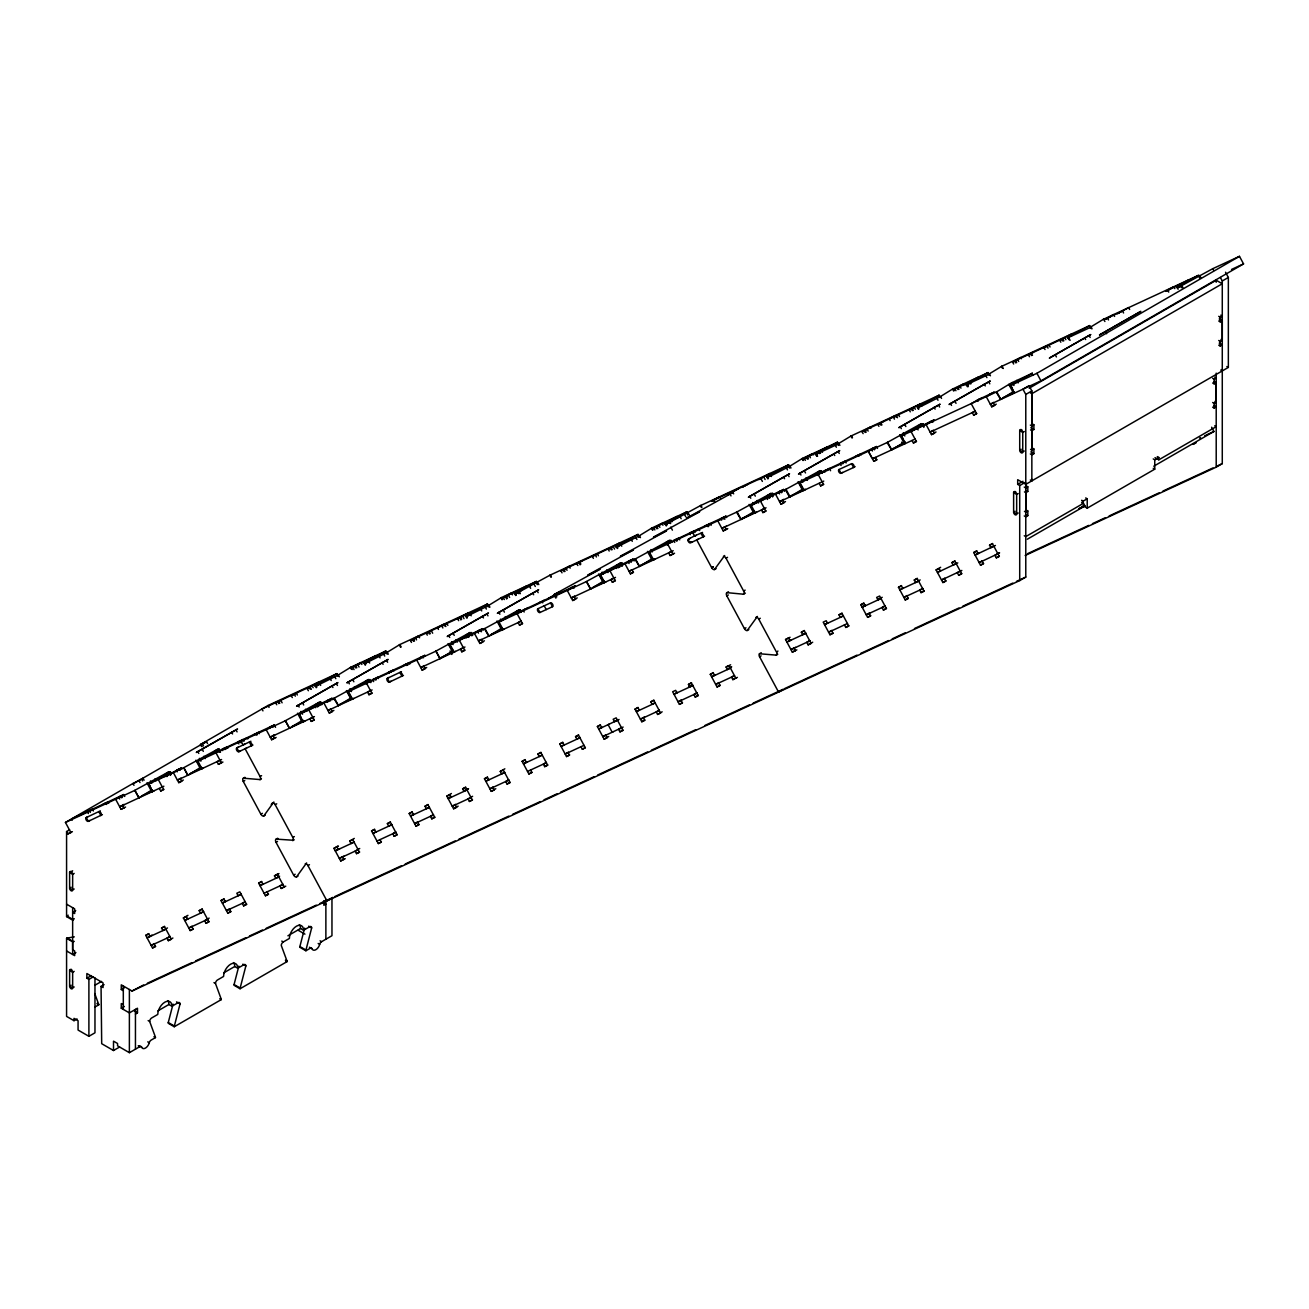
<?xml version="1.0" encoding="UTF-8"?>
<svg xmlns="http://www.w3.org/2000/svg" width="1309" height="1309" viewBox="0 0 1309 1309"><rect width="100%" height="100%" fill="white"/><g stroke="black" fill="none" stroke-linecap="round" stroke-linejoin="round"><path stroke-width="1.5" d="M77.051 1018.942L74.008 1020.693L66.579 1016.406L66.579 938.324A2.863 1.653 -60 0 1 67.152 938.095L74.286 936.851M66.579 938.324L72.65 941.842L72.65 954.474L75.906 952.592M123.308 990.684L121.279 989.506L121.279 984.826L132.013 991.028L1019.711 580.591L1019.711 485.541L1025.029 482.465M1019.711 580.591L1025.781 577.089L1025.781 394.434L1022.951 389.182L1029.038 385.68L1031.852 390.916L1031.852 480.861L1030.33 479.978M1025.143 555.491L1216.208 467.149L1216.208 373.147M1216.208 282.253L1216.208 280.241L1222.279 283.758L1031.852 393.698L1030.33 392.815M1216.208 467.149L1222.279 463.631L1222.279 280.977L1220.397 277.492M1019.711 485.541L1017.682 484.363L1017.682 479.683L1025.781 484.363L1228.349 367.404L1228.349 277.475L1225.535 272.223M213.956 982.584L215.478 983.468L221.172 998.996A2.863 1.653 -60 0 1 221.27 999.618L174.261 1026.747L168.19 1023.245A2.863 1.653 -60 0 1 168.272 1022.525L173.033 1004.085M174.261 1026.747A2.863 1.653 -60 0 1 174.359 1026.027L180.053 1003.921A2.863 1.653 -60 0 0 178.024 1002.743L171.954 1006.261L168.91 1004.494A10.03 5.792 -60 0 0 167.732 1000.665M304.637 928.114L299.876 946.538A2.863 1.653 -60 0 0 299.794 947.258L305.881 950.776A2.863 1.653 -60 0 1 305.962 950.056L311.657 927.934A2.863 1.653 -60 0 0 309.644 926.756L303.557 930.274A10.03 5.792 -60 0 0 296.472 926.183A10.03 5.792 -60 0 0 289.387 938.455L283.3 941.973A2.863 1.653 -60 0 0 281.271 945.474L286.982 961.002A2.863 1.653 -60 0 1 287.064 961.624L240.071 988.753L234 985.252A2.863 1.653 -60 0 1 234.082 984.532L238.827 966.107M240.071 988.753A2.863 1.653 -60 0 1 240.152 988.05L245.863 965.927A2.863 1.653 -60 0 0 243.834 964.749L237.763 968.267L234.72 966.517A10.03 5.792 -60 0 0 233.493 962.606M244.93 777.317L243.409 778.201A2.863 1.653 60 0 0 243.261 781.424L260.884 814.198A2.863 1.653 60 0 0 263.747 816.014L273.859 801.992M271.258 804.511L271.797 803.677M277.688 838.251L276.166 839.118A2.863 1.653 60 0 0 276.019 842.341L293.641 875.116A2.863 1.653 60 0 0 296.505 876.932L306.617 862.909M698.302 539.112L696.781 539.995L711.703 567.746A2.863 1.653 60 0 0 714.419 569.595L724.662 555.523M757.42 616.441L747.177 630.529A2.863 1.653 60 0 1 744.445 628.647L726.822 595.873A2.863 1.653 60 0 1 726.97 592.65L728.491 591.783M272.337 802.859A2.863 1.653 60 0 1 274.923 804.233L292.823 837.465A2.863 1.653 60 0 1 293.134 840.247L276.166 839.118M296.619 706.14L337.935 682.578L296.668 706.156M615.868 546.818L638.039 534.416L639.561 537.246M1010.744 385.321L1014.246 393.207L1010.744 385.321L1032.392 373.261M1090.626 334.613L1049.343 358.11L1090.659 334.58M1099.511 334.908L1140.843 311.362L1099.56 334.924M74.253 918.689L73.239 919.687A2.863 1.653 -60 0 1 72.65 920.112L66.579 916.611A2.863 1.653 -60 0 0 67.152 916.185L68.183 915.171M1032.31 373.261L1010.924 383.177L996.705 391.816L1000.763 399.376L1013.706 391.44M699.628 511.737L686.636 518.102L732.745 492.609M554.165 594.499L599.424 569.628C604.333 566.372 583.945 577.858 588.232 574.782L633.458 549.878M653.551 537.115L699.497 511.835M783.502 689.238L778.56 692.085L759.58 656.774A2.863 1.653 60 0 1 759.482 653.747L761.249 652.7M243.409 778.201L260.164 779.591A2.863 1.653 60 0 0 260.066 776.532L245.143 748.813L246.665 747.93M759.482 653.747L776.237 655.138L777.759 654.255M633.261 550.075L620.368 556.276L666.576 530.816L653.551 537.197M338.213 675.984L336.953 673.628L314.765 685.981L319.756 683.74L320.656 685.409M203.239 768.007L201.357 769.054L197.25 761.511L219.454 749.124L214.447 751.382L215.461 753.28M537.41 583.307L536.395 581.409L514.224 593.762L519.215 591.537L520.344 593.664M504.325 628.795L502.411 629.858L498.336 622.299L520.54 609.912L515.533 612.187L516.417 613.839M687.961 513.701L686.947 511.803L664.759 524.173L669.75 521.931L670.633 523.584M790.112 467.64L788.574 464.81L767.401 476.541C763.572 479.863 779.477 471.502 789.981 466.102L802.548 458.346L837.482 442.197L838.758 444.569M769.07 498.107L767.712 495.587L771.246 493.248L736.542 512.163L648.888 552.693L671.075 540.306L666.068 542.581L667.426 545.1M756.52 512.195L754.589 513.259L750.515 505.699L772.719 493.313L767.712 495.587M940.14 397.102L939.126 395.203L917.936 406.935C914.189 410.241 929.963 401.896 940.516 396.496L952.576 389.051L953.606 390.949M166.93 776.597L165.539 773.995L169.09 771.672L134.892 790.276L138.934 797.852L152.368 789.638M214.447 751.382L217.981 749.059L183.8 767.663L187.825 775.239L201.013 767.156M319.756 683.74L316.205 686.031L337.247 675.542L350.927 667.165L385.86 651.015L387.382 653.846M369.678 663.025L368.663 661.143L365.113 663.418L386.155 652.929L399.834 644.552L487.488 604.022L489.01 606.852M317.482 706.991L316.074 704.389L319.625 702.066L285.427 720.67L289.469 728.246L302.919 720.032M338.377 705.649L333.828 698.368L368.533 679.469L364.982 681.776L366.127 683.903M471.191 615.803L470.307 614.15L466.74 616.424L487.799 605.936L501.462 597.558L536.395 581.409M351.565 697.566L338.409 705.616L334.335 698.057M519.215 591.537L515.648 593.811L549.862 575.256L550.876 577.138M468.017 637.385L466.626 634.783L470.176 632.46L435.979 651.064L440.02 658.64L453.454 650.426M455.434 651.407L453.536 652.455L449.429 644.912L484.363 628.762L519.068 609.863L515.533 612.187M621.742 546.197L620.842 544.544L617.292 546.818L638.334 536.33L652.013 527.952L686.947 511.803M502.1 627.96L488.944 636.027L484.886 628.451M669.75 521.931L666.199 524.205L700.397 505.65L701.411 507.548M618.519 567.713L617.161 565.177L620.695 562.854L586.514 581.458L590.588 589.017L604.005 580.82M605.969 581.801L604.087 582.849L599.98 575.306L634.914 559.156L669.635 540.257L666.068 542.581M652.651 558.354L639.496 566.421L635.421 558.845M837.482 442.197L815.278 454.583L836.746 444.667L850.948 436.044L851.963 437.942M750.515 505.699L785.449 489.55L820.138 470.635L816.62 472.974L817.978 475.494M754.54 511.214L741.123 519.428L737.065 511.852M785.449 489.55L789.523 497.109L803.186 488.748M989.293 374.963L988.033 372.59L965.911 384.977L987.297 375.061L1001.483 366.438L1002.498 368.336M805.411 489.582L803.497 490.646L799.423 483.086L887.093 442.557L919.883 424.411L921.814 423.658L918.247 425.981L923.27 423.707L901.214 436.012L996.673 391.833M905.092 441.608L891.674 449.821L887.6 442.246M1091.297 328.624L1089.661 325.597L1067.473 337.984L1088.941 328.068L1103.127 319.445M1182.96 287.784L1181.602 285.264L1178.035 287.587L1212.756 268.689L1239.476 256.335L1243.55 263.894L1040.966 380.854L990.34 404.268L993.58 402.387M670.568 540.666L671.599 542.384M134.778 790.341L138.901 797.868M183.735 767.696L187.809 775.272M285.313 720.735L289.436 728.262M549.878 575.24L638.039 534.416M435.913 651.097L439.988 658.672M700.43 505.634L788.574 464.81M488.83 636.092L484.395 628.745M586.399 581.54L590.555 589.05M850.965 436.028L939.126 395.203M639.43 566.453L634.947 559.139M952.608 389.035L988.033 372.59M741.009 519.493L736.542 512.163M1001.516 366.422L1089.661 325.597M1103.16 319.429L1198.782 275.152L1199.666 278.342M891.625 449.854L887.126 442.54M1000.714 399.409L996.214 392.111M558.059 592.862L558.828 592.355L548.242 598.524M197.774 751.562L196.285 752.495L237.583 728.998L197.774 751.562L198.804 753.444M148.899 783.813L152.417 791.683L148.899 783.813L170.546 771.737L165.539 773.995M385.86 651.015L363.657 663.401L368.663 661.143M348.325 681.956L346.836 682.889L388.118 659.392L348.325 681.956L349.339 683.854M487.488 604.022L465.317 616.375L470.307 614.15M299.45 714.207L302.952 722.077L299.45 714.207L321.098 702.131L316.074 704.389M353.79 698.401L351.859 699.464L347.801 691.905L369.989 679.518L364.982 681.776M448.692 635.552L447.203 636.55L488.486 612.972L448.692 635.552L449.707 637.45M498.86 612.35L497.338 613.332L538.67 589.786L498.86 612.35L499.891 614.248M449.429 644.912L471.633 632.525L466.626 634.783M599.98 575.306L622.184 562.919L617.161 565.177M749.779 496.34L748.355 497.207L789.572 473.76L749.779 496.34L750.793 498.238M799.946 473.138L798.474 474.071L839.756 450.558L799.946 473.138L800.977 475.036M799.504 483.054L821.627 470.7L816.62 472.974M900.314 426.734L898.792 427.716L940.124 404.154L900.314 426.734L901.328 428.632M950.498 403.532L949.025 404.53L990.291 380.952L950.498 403.532L951.512 405.43M729.08 494.115L728.36 494.557L738.669 488.584M72.388 831.657L70.866 832.54L65.45 822.445L132.978 783.469L143.041 778.348L144.072 780.229M201.521 746.375L200.506 744.477L268.034 705.486L336.953 673.628M134.107 783.273L201.635 744.297M201.979 746.621L200.964 744.723L206.527 741.696L207.542 743.577M276.739 704.749L275.724 702.868L277.753 701.689L278.768 703.587M90.337 810.238L92.366 809.077L93.381 810.958M275.724 702.868L280.764 700.299L282.122 702.818M102.887 804.446L104.916 803.268L105.424 804.217M292.3 697.566L291.285 695.668L293.314 694.506M291.285 695.668L296.325 693.115L297.339 694.997M308.368 690.727L307.091 688.37L309.12 687.192L310.135 689.09M124.748 796.461L123.733 794.563L115.634 799.243L121.05 809.338L125.582 807.064M307.091 688.37L318.202 682.3L319.216 684.182M87.818 816.652L86.296 817.536A2.143 1.244 60 0 0 86.181 819.941A2.143 1.244 60 0 0 88.341 821.316L102.397 814.64M100.368 810.86L86.296 817.536L88.341 821.316L89.846 820.432M66.579 916.611L66.579 831.542L69.622 829.791M354.035 669.619L352.759 667.246L360.859 662.567L361.873 664.465M352.759 667.246L357.799 664.694L359.059 667.05M365.816 663.565L364.802 661.683L366.831 660.505L367.584 661.929M181.951 768.841L181.444 767.892L173.344 772.572L178.76 782.651L181.771 781.26L180.413 778.74M364.802 661.683L375.912 655.613L376.419 656.562M66.579 831.542L67.855 833.931L71.275 831.951M123.75 804.479L119.692 806.819L163.87 786.218M124.224 804.544L122.702 805.411L124.06 807.948M411.484 642.457L410.47 640.559L418.569 635.896L419.584 637.778M410.47 640.559L415.509 638.007L416.524 639.888M121.05 809.338L123.717 807.8M427.29 635.143L426.276 633.261L428.305 632.083L429.319 633.981M240.889 740.632L242.918 739.47L243.932 741.352M426.276 633.261L431.316 630.693L432.674 633.212M253.439 734.84L255.468 733.662L256.22 735.085M442.851 627.96L441.837 626.062L443.849 624.9M441.837 626.062L446.86 623.509L447.891 625.391M180.953 778.086L177.402 780.131L221.581 759.531M458.657 620.646L457.643 618.764L459.655 617.586L460.932 619.959M275.545 727.329L274.285 724.973L266.169 729.637L271.601 739.732L276.134 737.458M457.643 618.764L468.753 612.694L469.767 614.576M159.338 788.476L160.696 790.996L163.74 789.245M238.369 747.046L236.847 747.93A2.143 1.244 60 0 0 236.733 750.335A2.143 1.244 60 0 0 238.876 751.71L252.948 745.034M244.636 744.15L243.114 745.034L241.085 741.238L247.156 737.736L247.794 738.914M178.76 782.651L183.325 780.017M250.903 741.254L236.847 747.93L238.876 751.71L240.398 750.826M220.468 759.825L217.049 761.805L218.407 764.325L222.939 762.051M504.325 599.538L503.294 597.64L511.41 592.961L512.424 594.859M503.294 597.64L508.334 595.088L509.61 597.444M516.368 593.959L515.353 592.077L517.366 590.899L518.904 593.746M332.748 699.693L331.979 698.286L323.879 702.966L329.312 713.045L332.322 711.654L330.964 709.134M515.353 592.077L526.463 586.007L527.134 587.266M218.407 764.325L221.826 762.345M274.285 734.873L270.243 737.212L314.422 716.612M274.775 734.938L273.254 735.822L274.612 738.341M562.019 572.851L561.005 570.969L569.12 566.29L570.135 568.171M561.005 570.969L566.044 568.401L567.059 570.299M271.601 739.732L274.252 738.194M577.842 565.537L576.811 563.655L578.84 562.477L580.116 564.85M391.44 671.026L393.453 669.864L393.96 670.813M576.811 563.655L581.851 561.086M312.916 717.119L309.889 718.87L311.247 721.39L314.258 719.999L308.826 709.92L316.925 705.24L317.433 706.189M403.974 665.234L406.003 664.056L406.772 665.479M593.386 558.354L592.372 556.456L594.401 555.294M592.372 556.456L597.411 553.903L598.426 555.785M330.981 708.774L327.954 710.525L372.116 689.925M609.192 551.04L608.178 549.158L610.207 547.98L611.221 549.878M425.327 656.3L424.82 655.367L416.72 660.031L422.136 670.126L425.147 668.735L423.789 666.216M608.178 549.158L619.288 543.088L620.319 544.969M311.247 721.39L314.275 719.639M388.904 677.44L387.382 678.324A2.143 1.244 60 0 0 387.268 680.729A2.143 1.244 60 0 0 389.428 682.104L403.483 675.428M329.312 713.045L333.86 710.411M401.454 671.648L387.382 678.324L389.428 682.104L390.933 681.22M370.627 690.448L367.6 692.199L368.942 694.719L371.952 693.328L366.536 683.233L374.636 678.569L375.405 679.976M654.86 529.932L653.846 528.034L661.945 523.355L662.959 525.253M653.846 528.034L658.885 525.482L659.9 527.363M666.903 524.369L665.888 522.471L667.917 521.309L668.932 523.191M483.299 630.104L482.53 628.68L474.431 633.36L479.847 643.439L482.857 642.048L481.499 639.528M665.888 522.471L676.998 516.401L677.767 517.824M368.942 694.719L371.985 692.968M424.329 665.561L420.778 667.606L464.957 647.006M525.187 608.963L517.088 613.643L522.504 623.722L519.493 625.113L518.135 622.593L521.178 620.842M72.65 870.796L69.622 872.547L69.622 888.14A2.143 1.244 60 0 0 71.144 890.774A2.143 1.244 60 0 0 72.65 889.891L74.171 889.007M526.169 608.734L528.198 607.572M716.596 498.794L711.556 501.363L719.655 496.684L720.67 498.565M422.136 670.126L426.701 667.492M538.964 602.811L540.993 601.649M544.004 600.258L541.975 601.42L542.744 602.844M463.468 647.513L460.424 649.264L461.782 651.8L464.793 650.393L459.377 640.314L467.477 635.634L468.246 637.058M556.554 594.45L554.525 595.628L555.883 598.148M744.936 485.688L742.923 486.85L747.946 484.297M74.171 873.414L72.65 874.297L69.622 872.547A2.143 1.244 60 0 1 71.144 871.663A2.143 1.244 60 0 1 72.65 874.297L72.65 889.891L69.622 888.14L71.144 887.257M557.536 594.237L559.565 593.059M481.025 639.463L478.489 640.919L521.146 621.202M570.331 588.314L572.36 587.152M461.782 651.8L464.826 650.033M479.847 643.439L484.412 640.805M243.261 781.424L244.783 780.54M614.003 577.907L610.976 579.674L612.334 582.194L615.345 580.803L609.912 570.708L618.012 566.028L618.781 567.452M805.411 460.326L804.397 458.428L812.496 453.748L813.167 455.008M804.397 458.428L809.42 455.876L810.435 457.757M817.454 454.763L816.44 452.865L818.452 451.703L819.483 453.585M632.051 569.922L633.409 572.442L630.398 573.833L624.966 563.754L633.065 559.074L634.096 560.972M816.44 452.865L827.55 446.794L828.302 448.218M519.493 625.113L522.536 623.362M260.082 776.564L261.587 775.664M648.888 552.693L652.946 560.252L654.876 559.188M574.569 596.119L571.329 598L615.508 577.4M674.56 553.232L673.039 554.116L667.623 544.037L675.722 539.357L676.737 541.239M863.122 433.639L862.091 431.757L870.207 427.078L870.878 428.338M260.033 779.689L261.424 778.871M862.091 431.757L867.131 429.188L868.145 431.086M524.173 612.023L523.158 610.125L575.371 585.761L567.255 590.441L572.688 600.52L577.236 597.886M878.928 426.341L877.897 424.443L879.926 423.282L880.941 425.163M692.526 531.814L694.539 530.652L695.308 532.076M877.897 424.443L882.937 421.874M705.06 526.022L707.089 524.844L708.104 526.742M894.472 419.142L893.458 417.244L895.487 416.082M893.458 417.244L898.498 414.691L899.512 416.573M631.069 570.151L629.04 571.313L673.202 550.713M910.279 411.828L909.264 409.946L911.293 408.768L912.308 410.666M727.755 528.64L723.222 530.914L717.807 520.835L725.906 516.155L726.675 517.562M909.264 409.946L920.374 403.876L921.651 406.232M612.334 582.194L615.361 580.427M689.99 538.228L688.469 539.112A2.143 1.244 60 0 0 688.37 541.517A2.143 1.244 60 0 0 690.514 542.891L704.569 536.215M696.273 535.332L694.752 536.215L692.706 532.436L698.793 528.918L699.677 530.57M630.398 573.833L633.425 572.082M702.54 532.436C699.497 534.023 680.369 540.764 692.036 542.008M670.961 551.662L668.686 552.987L670.028 555.507L673.039 554.116M764.554 508.301L761.511 510.068L762.869 512.588L765.88 511.197L760.464 501.102L768.563 496.422L769.332 497.845M955.946 390.72L954.932 388.822L963.031 384.159L963.719 385.419M954.932 388.822L959.972 386.27L960.986 388.151M968.251 385.631L966.975 383.259L969.004 382.097L970.018 383.979M782.586 500.316L783.944 502.836L780.933 504.227L775.517 494.147L783.616 489.468L784.631 491.366M966.975 383.259L978.085 377.188L978.772 378.448M670.028 555.507L673.448 553.527M724.401 526.922L721.864 528.394L766.043 507.794M726.397 526.12L724.875 527.003L726.233 529.523M819.221 483.381L820.579 485.901L823.59 484.51L818.174 474.431L826.274 469.751L826.781 470.7M1013.657 364.033L1012.642 362.151L1020.742 357.472L1021.429 358.731M1012.642 362.151L1017.682 359.582L1018.697 361.48M723.222 530.914L727.019 528.721M1029.463 356.735L1028.449 354.837L1030.478 353.675L1031.492 355.557M843.061 462.224L845.09 461.046L846.105 462.944M1028.449 354.837L1033.488 352.285M855.611 456.416L857.64 455.254L858.148 456.187M1045.024 349.536L1044.009 347.654L1046.022 346.476M1044.009 347.654L1049.033 345.085L1050.063 346.983M783.633 499.367L779.575 501.707L823.754 481.107M1060.83 342.222L1059.815 340.34L1061.844 339.162L1062.859 341.06M875.426 457.397L876.785 459.917L873.774 461.308L868.342 451.229L876.457 446.549L877.472 448.431M1059.815 340.34L1070.926 334.27L1071.695 335.693M762.869 512.588L765.912 510.821M75.693 910.606L72.65 912.357L74.678 913.535L74.678 908.855L66.579 904.175M780.933 504.227L785.498 501.592M901.067 436.093L905.141 443.653L901.705 435.733M919.098 426.832L910.999 431.495L916.431 441.591L913.42 442.982L912.062 440.462M920.096 426.603L922.109 425.425M1110.507 316.663L1105.483 319.232L1113.583 314.553L1114.597 316.434M842.571 472.418L841.049 473.285A2.143 1.244 60 0 1 838.905 471.927A2.143 1.244 60 0 1 839.02 469.506L851.57 463.713A2.143 1.244 60 0 1 853.713 465.071A2.143 1.244 60 0 1 853.599 467.493L841.049 473.285L839.02 469.506M929.128 422.431L931.157 421.253M1119.539 312.491L1117.526 313.653L1128.636 307.582L1129.651 309.48M820.579 485.901L823.623 484.15M855.121 466.609L853.599 467.493L851.57 463.713M874.445 457.61L872.416 458.788L915.073 439.071M275.201 804.691L276.723 803.808M979.328 398.983L971.213 403.663L976.645 413.742L973.634 415.133L972.276 412.613L975.32 410.862M980.31 398.754L982.339 397.592M1170.737 288.814L1165.697 291.383L1173.797 286.704L1174.811 288.602M260.884 814.198L262.405 813.314M873.774 461.308L876.801 459.557M989.342 394.582L991.371 393.42M1188.85 279.75L1177.74 285.82L1179.769 284.642L1181.389 287.669M263.747 816.014L265.269 815.131M933.366 430.236L930.126 432.101L975.287 411.222M913.42 442.982L916.447 441.231M1010.188 385.648L1036.908 373.294L1239.476 256.335M918.1 429.892L917.085 427.994L934.168 419.862L926.052 424.541L931.484 434.621L936.033 431.986M723.435 556.309L723.435 556.309A2.863 1.653 60 0 1 726.004 558.223L727.526 557.339M973.634 415.133L976.678 413.382M713.209 566.846L711.687 567.73L713.225 566.862M977.97 401.405L977.299 400.145L994.382 392.029L986.266 396.692L991.698 406.788L996.247 404.154M714.55 569.546L716.072 568.662M1029.185 388.217L1216.208 280.241M1025.781 394.434L1031.852 390.916M1222.279 280.977L1228.349 277.475M276.019 842.341L277.541 841.458M292.823 837.465L294.345 836.582M292.676 840.673L294.181 839.805M71.52 969.413L69.622 970.509L69.622 986.102A2.143 1.244 60 0 0 71.144 988.72A2.143 1.244 60 0 0 72.65 987.853L74.171 986.97M74.171 971.376L72.65 972.26L69.622 970.509A2.143 1.244 60 0 1 71.144 969.625A2.143 1.244 60 0 1 72.65 972.26L72.65 987.853L69.622 986.102L71.144 985.219M726.822 595.873L728.344 594.99M154.184 944.051L155.526 946.571L152.515 947.961L145.741 935.362L148.784 933.612M1021.609 429.548L1019.711 430.645L1019.711 450.132A2.143 1.244 60 0 0 1021.216 452.767A2.143 1.244 60 0 0 1022.738 451.9L1024.26 451.016M726.97 592.65L743.479 594.204A2.863 1.653 60 0 0 743.627 590.997L745.148 590.114M167.47 927.95L162.905 930.568L161.547 928.048L164.59 926.297M1030.33 425.098L1031.852 425.965L1033.881 424.803L1033.881 429.483L1031.852 430.645L1030.527 429.876M1218.728 316.32L1220.25 317.203L1222.279 316.025L1220.757 315.158M151.959 935.084L147.099 937.882L165.916 929.177M1024.26 431.528L1022.738 432.395L1019.711 430.645A2.143 1.244 60 0 1 1021.216 429.761A2.143 1.244 60 0 1 1022.738 432.395L1022.738 451.9L1019.711 450.132L1021.216 449.265M1220.757 318.071L1219.235 318.954L1222.279 320.705L1222.279 340.193L1220.25 341.371L1218.728 340.487M743.479 594.204L745.377 593.108M191.818 926.657L193.176 929.177L190.165 930.568L183.375 917.969L187.94 915.335M203.582 911.424L200.539 913.175L199.181 910.655L202.224 908.904M1218.728 321L1220.25 321.883L1222.279 320.705M187.972 918.607L184.733 920.489L203.549 911.784M119.594 1047.02L113.507 1050.522L101.693 1043.698L101.055 986.413L103.067 987.575L103.067 982.895L86.869 973.536L86.869 978.216L91.434 975.598M229.451 909.248L230.809 911.768L227.799 913.158L221.008 900.559L224.052 898.808M86.869 978.216L88.897 979.394L93.446 976.759M225.606 901.214L222.366 903.079L241.183 894.374M154.413 943.576L151.173 945.442L169.99 936.753M267.085 891.854L268.443 894.374L265.432 895.765L258.658 883.166L261.685 881.399M241.216 894.014L238.173 895.781L236.814 893.245L239.842 891.854L246.616 904.47L243.605 905.861L242.247 903.341L245.29 901.574M279.619 876.179L275.806 878.372L274.465 875.852L278.261 873.659M170.006 936.377L166.979 938.144L168.321 940.664L171.332 939.273L164.558 926.657L161.547 928.048M274.465 875.852L278.981 873.578M263.24 883.804L260 885.686L278.817 876.981M152.515 947.961L155.558 946.211M192.047 926.167L188.807 928.048L207.624 919.343M168.321 940.664L172.886 938.029M209.162 918.1L204.613 920.734L205.971 923.254L208.982 921.863L202.191 909.264L199.181 910.655M94.968 985.202L101.562 981.406M190.165 930.568L193.192 928.817M345.232 858.688L340.7 860.962L333.926 848.363L337.722 846.17M229.68 908.773L226.441 910.639L245.258 901.95M333.926 848.363L338.458 846.089M205.971 923.254L208.998 921.503M354.117 841.818L351.09 843.569L349.732 841.049L354.281 838.414M305.242 863.727L305.39 863.695A2.863 1.653 60 0 1 307.959 865.609L309.464 864.709M338.524 849.001L335.284 850.883L354.101 842.178M101.055 986.413L104.082 984.646M227.799 913.158L230.826 911.408M293.641 875.116L295.163 874.232M339.816 848.608L338.295 849.492L336.937 846.972M379.986 839.642L381.344 842.162L378.334 843.569L371.56 830.953L374.603 829.202M1030.527 449.363L1031.852 450.132L1033.881 448.971L1033.881 453.65L1031.852 454.812L1030.33 453.945M243.605 905.861L246.632 904.11M282.924 884.18L279.881 885.931L281.239 888.451L285.771 886.193M391.767 824.408L388.724 826.175L387.366 823.656L390.409 821.888M296.505 876.932L298.027 876.065M376.158 831.608L372.918 833.473L391.735 824.785M265.432 895.765L268.46 894.014M417.62 822.248L418.978 824.768L415.967 826.159L409.193 813.56L412.237 811.793M1218.728 345.167L1220.25 346.051L1222.279 344.872L1219.235 343.122M281.239 888.451L284.658 886.488M429.401 807.015L426.358 808.766L425 806.246L428.043 804.495M413.791 814.198L410.551 816.08L429.368 807.375M455.27 804.839L456.612 807.358L453.601 808.766L446.827 796.15L451.392 793.516M342.582 856.577L339.342 858.442L358.159 849.737M343.874 856.168L342.353 857.051L343.711 859.571M468.557 788.738L463.991 791.372L462.633 788.852L465.677 787.085M359.713 848.494L355.148 851.128L356.506 853.648L359.517 852.257L352.743 839.658L349.732 841.049M755.898 617.324A2.863 1.653 60 0 1 758.762 619.141L760.284 618.257M340.7 860.962L343.743 859.211M451.425 796.805L448.185 798.67L467.002 789.981M492.904 787.445L494.262 789.965L491.251 791.356L484.461 778.757L487.504 777.006M744.445 628.647L745.966 627.764M121.279 989.506L124.322 987.755M356.506 853.648L359.55 851.897M395.825 831.984L392.782 833.735L394.14 836.255L397.151 834.864L390.377 822.248L387.366 823.656M504.669 772.212L501.625 773.963L500.267 771.443L504.832 768.808M489.059 779.395L485.819 781.277L504.636 772.572M95.001 1007.014L98.731 1004.854A2.863 1.653 -60 0 0 98.65 1004.248L94.739 993.564M378.334 843.569L381.377 841.802M748.83 629.596L747.177 630.529M417.866 821.774L414.609 823.639L433.443 814.934M530.538 770.036L531.896 772.572L528.885 773.963L522.095 761.347L525.138 759.596M394.14 836.255L397.183 834.504M542.302 754.802L539.259 756.569L537.917 754.049L540.944 752.282M433.459 814.574L430.432 816.325L431.774 818.845L434.784 817.454L428.01 804.855L425 806.246M526.693 762.002L523.453 763.867L542.27 755.178M415.967 826.159L419.011 824.408M568.171 752.642L569.53 755.162L566.519 756.553L559.745 743.954L562.772 742.203M132.013 991.028L143.663 984.941M455.499 804.364L452.259 806.229L471.076 797.541M431.774 818.845L434.817 817.094M579.936 737.409L576.893 739.16L575.551 736.64L578.578 734.889M472.614 796.297L468.066 798.932L469.407 801.452L472.418 800.061L465.644 787.445L462.633 788.852M564.343 744.592L561.086 746.474L579.92 737.769M453.601 808.766L458.166 806.131M605.805 735.233L607.163 737.769L604.153 739.16L597.379 726.544L600.406 724.793M493.133 786.971L489.893 788.836L508.71 780.131M1017.682 484.363L1023 481.287M469.407 801.452L472.451 799.701M508.726 779.771L505.699 781.522L507.058 784.042L510.068 782.651L503.278 770.052L500.267 771.443M491.251 791.356L495.8 788.722M601.976 727.199L598.737 729.064L619.059 719.492M609.11 724.155L608.145 724.711L612.203 732.287L613.185 731.715M643.439 717.839L644.797 720.359L641.786 721.75L635.012 709.151L638.056 707.4M617.57 719.999L614.543 721.766L613.185 719.246L616.195 717.856L622.969 730.455L619.959 731.846L618.601 729.326L621.644 727.575M507.058 784.042L510.085 782.291M546.377 762.378L543.333 764.129L544.691 766.649L547.702 765.258L540.928 752.659L537.917 754.049M655.204 702.606L652.177 704.357L650.818 701.837L653.862 700.086M1015.522 491.546L1013.624 492.642L1013.624 512.13A2.143 1.244 60 0 0 1015.146 514.764A2.143 1.244 60 0 0 1016.668 513.881L1018.189 513.013M123.308 1004.707L121.279 1003.545L121.279 1008.225L124.322 1006.474M639.397 709.92L636.37 711.671L655.187 702.966M528.885 773.963L531.912 772.195M568.401 752.168L565.161 754.033L583.978 745.328M1024.26 487.079L1025.781 487.962L1027.81 486.801L1027.81 491.464L1025.781 492.642L1024.456 491.873M1212.658 378.317L1214.179 379.201L1216.208 378.023L1214.687 377.139M544.691 766.649L547.718 764.898M1018.189 493.526L1016.668 494.393L1013.624 492.642A2.143 1.244 60 0 1 1015.146 491.759A2.143 1.244 60 0 1 1016.668 494.393L1016.668 513.881L1013.624 512.13L1015.146 511.263M692.854 685.212L689.81 686.963L688.452 684.443L691.496 682.676M677.244 692.396L674.004 694.261L692.821 685.572M566.519 756.553L569.562 754.802M718.706 683.036L720.065 685.556L717.054 686.947L710.28 674.348L713.323 672.597M606.034 734.758L602.794 736.64L623.133 727.051M1212.658 382.997L1214.179 383.864L1216.208 382.703L1216.208 402.19L1214.179 403.368L1212.658 402.485M580.967 746.719L582.325 749.239L585.368 747.488M731.24 667.361L727.444 669.553L726.086 667.034L728.36 665.725M726.086 667.034L730.618 664.776M74.008 1020.693L74.008 1018.353L78.065 1020.693L78.065 1030.052L88.897 1036.303L94.968 1032.801L94.968 977.872M714.878 675.002L711.638 676.868L730.455 668.163M604.153 739.16L608.718 736.525M644.486 716.89L640.428 719.23L659.245 710.525M330.735 898.71L326.939 900.903L307.942 865.593M331.864 898.056L333.01 897.401L320.018 903.406M619.959 731.846L623.002 730.095M659.278 710.165L656.234 711.916L657.593 714.436L660.603 713.045L653.829 700.446L650.818 701.837M135.449 1014.066L137.478 1012.904L137.478 1008.225L129.378 1012.904L121.279 1008.225M641.786 721.75L644.83 719.999M796.854 649.886L792.338 652.144L785.547 639.545L787.838 638.219M681.302 699.955L678.062 701.837L696.879 693.132M785.547 639.545L790.08 637.27M657.593 714.436L662.158 711.818M696.912 692.772L693.868 694.523L695.226 697.043L698.237 695.652L691.463 683.053L688.452 684.443M805.755 633L802.712 634.75L801.353 632.231L804.397 630.48M759.58 656.791L761.085 655.891M790.145 640.199L786.905 642.064L805.722 633.36M677.015 692.87L675.657 690.35L672.646 691.741L679.42 704.357L682.464 702.589M791.438 639.79L789.916 640.674L788.558 638.154M718.952 682.562L715.696 684.427L734.529 675.722M695.226 697.043L698.27 695.292M843.389 615.606L840.345 617.357L839.004 614.837L842.031 613.087M733.416 676.017L731.518 677.113L732.86 679.649L737.392 677.375M776.237 655.138A2.863 1.653 60 0 0 776.695 652.635L777.906 651.031M827.779 622.789L824.539 624.655L843.356 615.966M717.054 686.947L720.097 685.196M869.258 613.43L870.616 615.95L867.605 617.341L860.831 604.742L863.858 602.991M157.882 1010.875L168.91 1004.494M223.692 972.882L234.72 966.517M287.915 935.788L300.53 928.523L303.557 930.274M732.86 679.649L736.28 677.669M1024.456 511.361L1025.781 512.13L1027.81 510.968L1027.81 515.648L1025.781 516.81L1024.26 515.942M865.429 605.396L862.173 607.261L881.006 598.557M906.892 596.037L908.25 598.557L905.239 599.947L898.465 587.332L901.492 585.581M794.219 647.759L790.98 649.624L809.796 640.919M795.512 647.35L793.99 648.233L795.348 650.753M881.022 598.197L877.995 599.947L876.637 597.428L879.648 596.037L886.422 608.652L883.411 610.043L882.053 607.523L885.097 605.756M920.178 579.92L915.629 582.554L914.271 580.034L917.314 578.283M809.829 640.559L806.786 642.31L808.144 644.846L811.155 643.439L804.364 630.84L801.353 632.231M1212.658 407.164L1214.179 408.048L1216.208 406.87L1213.918 405.561M792.338 652.144L795.365 650.393M903.063 587.986L899.823 589.868L918.64 581.163M944.525 578.627L945.883 581.147L942.873 582.538L936.099 569.939L940.647 567.304M831.853 630.349L828.613 632.231L847.43 623.526M808.144 644.846L812.693 642.212M956.29 563.394L953.263 565.144L951.905 562.625L954.948 560.874M940.696 570.593L937.457 572.458L957.795 562.886M827.55 623.264L826.208 620.744L823.197 622.135L829.971 634.75L832.999 633M869.487 612.956L866.247 614.821L885.064 606.116M982.159 561.234L983.517 563.754L980.506 565.144L973.732 552.529L976.776 550.778M844.42 624.917L845.778 627.436L848.805 625.686M993.94 546L990.897 547.751L989.539 545.231L992.582 543.48M978.641 553.003L975.09 555.065L995.429 545.477M867.605 617.341L870.649 615.59M907.121 595.546L903.881 597.428L922.698 588.723M883.411 610.043L886.455 608.276M922.73 588.363L919.687 590.114L921.045 592.633L924.056 591.243L917.282 578.643L914.271 580.034M905.239 599.947L908.282 598.197M944.754 578.153L941.515 580.018L961.853 570.446M921.045 592.633L924.089 590.883M960.364 570.953L957.321 572.72L958.679 575.24L961.69 573.849L954.916 561.234L951.905 562.625M1081.659 500.267L1083.181 501.134L1087.223 498.794L1087.223 508.154L1083.05 505.749M1153.229 458.935L1154.751 459.819L1158.809 457.479L1158.809 459.819L1216.208 426.669L1214.687 425.801M942.873 582.538L945.916 580.787M113.507 1050.522L113.507 1041.162L117.565 1043.502L117.565 1045.842L129.378 1052.665L139.736 1046.693A2.863 1.653 -60 0 1 141.634 1047.151A5.727 3.305 -60 0 0 145.463 1048.067A5.727 3.305 -60 0 0 149.275 1042.733A2.863 1.653 -60 0 1 151.19 1040.082L155.46 1037.612A2.863 1.653 -60 0 0 155.378 1036.99L149.668 1021.462L148.146 1020.578M305.881 950.776L310.151 948.305A2.863 1.653 -60 0 1 312.049 948.763A5.727 3.305 -60 0 0 315.878 949.679A5.727 3.305 -60 0 0 319.691 944.345A2.863 1.653 -60 0 1 321.605 941.678L331.962 935.706L331.962 897.925M982.192 560.874L979.148 562.625L999.487 553.036M958.679 575.24L961.722 573.473M1083.181 501.134L1083.181 503.474L1025.781 536.608L1024.26 535.741M999.52 552.676L994.955 555.311L996.313 557.83L999.323 556.44L992.549 543.84L989.539 545.231M980.506 565.144L983.55 563.394M1081.447 507.27L1078.927 508.726L1084.948 505.945L1082.15 500.742M1081.954 506.976L1084.016 505.912M1027.336 539.21L1084.948 505.945M1153.753 466.217L1213.918 431.479L1211.627 427.225M996.313 557.83L999.356 556.08M1195.853 442.638L1192.81 444.389L1195.821 442.998M1087.223 508.154L1154.751 469.162L1154.751 459.819M688.141 513.21L689.352 514.993M152.891 791.421L154.347 790.603M303.426 721.815L304.882 720.997M800.028 482.743L804.135 490.286M1198.144 275.512L1176.611 287.505L1181.602 285.264M729.211 494.278L732.516 492.642M557.863 592.764L558.763 592.339L554.394 594.466M1012.184 382.555L1013.951 385.5M1182.78 283.251L1167.726 290.205L1168.741 292.103M615.917 546.802L620.842 544.544M200.506 744.477L206.527 741.696M1231.573 269.425L1243.55 263.894M143.041 778.348L141.536 779.035L142.566 780.933M123.733 794.563L71.52 818.943L72.208 820.203M181.444 767.892L164.705 776.646M274.285 724.973L222.072 749.337L222.743 750.597M331.979 698.286L314.913 706.418L315.584 707.678M424.82 655.367L372.607 679.731L373.638 681.629M482.53 628.68L465.448 636.812L466.135 638.072M633.065 559.074L615.999 567.206L616.67 568.466M725.906 516.155L673.693 540.519L674.724 542.417M783.616 489.468L766.534 497.6L767.549 499.482M876.457 446.549L824.245 470.913L824.915 472.173M65.45 822.445L134.369 790.587M148.342 784.124L183.276 767.974M197.25 761.511L284.92 720.981M298.894 714.518L333.828 698.368M347.801 691.905L435.455 651.375M498.336 622.299L586.007 581.769M537.934 608.718L550.484 602.909A2.143 1.244 60 0 1 552.627 604.283A2.143 1.244 60 0 1 552.513 606.705L539.962 612.497A2.143 1.244 60 0 1 537.819 611.123A2.143 1.244 60 0 1 537.934 608.718L539.962 612.497M141.601 795.987L152.597 790.898M190.165 773.537L202.977 767.614M292.152 726.38L303.148 721.292M338.867 704.782L351.696 698.842M440.855 657.625L453.683 651.686M491.251 634.325L502.231 629.236M593.239 587.168L604.234 582.08M639.954 565.57L654.615 558.796M741.941 518.413L754.769 512.473M790.505 495.964L805.15 489.19M890.66 449.658L905.321 442.884M1003.136 397.658L1014.23 392.52M67.855 833.931L70.866 832.54M160.696 790.996L163.707 789.605L158.291 779.526L166.39 774.846L166.898 775.795M572.688 600.52L575.698 599.129L574.34 596.609M931.484 434.621L934.495 433.23L933.137 430.71M991.698 406.788L994.709 405.397L993.351 402.877M1199.535 438.122L1200.566 437.648M1204.673 435.75L1205.704 435.275M1206.734 434.801L1213.918 431.479M145.741 935.362L148.751 933.971L150.11 936.491M183.375 917.969L186.385 916.578L187.743 919.098M221.008 900.559L224.019 899.168L225.377 901.688M258.658 883.166L261.669 881.775L263.011 884.295M371.56 830.953L374.57 829.562L375.928 832.082M409.193 813.56L412.204 812.169L413.562 814.689M446.827 796.15L449.838 794.759L451.196 797.279M484.461 778.757L487.472 777.366L488.83 779.886M522.095 761.347L525.105 759.956L526.463 762.476M559.745 743.954L562.755 742.563L564.097 745.083M575.551 736.64L578.562 735.249L585.336 747.848L582.325 749.239M597.379 726.544L600.389 725.153L601.747 727.673M635.012 709.151L638.023 707.76L639.381 710.28M710.28 674.348L713.29 672.957L714.649 675.477M839.004 614.837L842.014 613.446L848.788 626.046L845.778 627.436M860.831 604.742L863.842 603.351L865.184 605.871M898.465 587.332L901.476 585.941L902.834 588.461M936.099 569.939L939.109 568.548L940.467 571.068M973.732 552.529L976.743 551.138L978.101 553.658M447.596 798.245L451.245 796.559M464.58 790.391L468.246 788.705M688.567 686.832L692.232 685.147M728.033 668.588L731.698 666.886M861.584 606.836L865.249 605.151M878.584 598.982L882.233 597.297M264.074 893.245L282.891 884.54M376.976 841.033L395.793 832.344M527.527 771.443L546.344 762.738M679.42 704.357L682.431 702.966L681.073 700.446M829.971 634.75L832.982 633.36L831.624 630.84M1027.516 553.691L1088.728 525.384M1092.442 523.665L1105.418 517.677M1109.132 515.959L1159.218 492.806M1162.916 491.088L1213.001 467.935M1216.716 466.217L1222.279 463.631M147.361 983.223L191.916 962.622M195.63 960.904L245.765 937.735M249.463 936.017L262.471 930.012M266.185 928.294L316.303 905.124M334.859 896.534L401.487 865.724M405.201 864.022L455.172 840.918M458.87 839.2L508.857 816.096M512.555 814.378L540.322 801.55M544.02 799.832L556.979 793.843M560.677 792.125L593.991 776.728M597.689 775.01L647.677 751.906M651.375 750.204L695.799 729.653M705.044 725.382L749.468 704.847M753.166 703.129L782.782 689.434M784.647 688.583L856.986 655.138M860.684 653.42L888.516 640.559M892.231 638.841L905.206 632.836M914.484 628.549L959.006 607.965M962.72 606.247L1012.79 583.094M1016.504 581.376L1025.781 577.089M616.212 546.687L617.341 548.52M821.136 470.88L822.396 473.253M772.228 493.493L773.243 495.375M621.677 563.099L622.708 564.981M520.049 610.092L521.064 611.99M471.142 632.705L472.664 635.536M369.498 679.698L371.02 682.529M72.65 941.842A2.863 1.653 -60 0 1 73.239 941.596L74.253 941.416M244.439 778.299L245.47 778.397M277.197 839.216L278.228 839.314M1220.953 339.44L1222.279 340.193M1226.844 366.536L1228.349 367.404M1220.757 370.038L1222.279 370.922L1222.279 369.285M1214.114 381.492L1216.208 382.703M1214.867 401.421L1216.208 402.19M1157.287 456.596L1158.809 457.479M1155.013 457.626L1158.809 459.819M1153.229 468.295L1154.751 469.162M1032.359 423.92L1033.881 424.803M1030.838 427.716L1033.881 429.483M1032.359 448.087L1033.881 448.971M1030.838 451.9L1033.881 453.65M1085.701 497.927L1087.223 498.794M1081.659 502.591L1083.181 503.474M1026.289 485.917L1027.81 486.801M1025.52 490.155L1027.81 491.464M1026.289 510.085L1027.81 510.968M1025.52 514.322L1027.81 515.648M322.832 902.376L325.876 904.126L323.847 905.304L323.847 900.625M308.629 926.183L311.657 927.934M320.083 940.811L321.605 941.678M298.19 930.257L304.948 934.151M318.169 943.478L319.691 944.345M309.399 947.225L312.049 948.763M299.876 946.538L305.962 950.056M281.779 941.089L283.3 941.973M285.46 960.135L286.982 961.002M285.542 960.757L287.064 961.624M242.82 964.177L245.863 965.927M234.082 984.532L240.152 988.05M219.748 998.734L221.27 999.618M67.152 916.185L73.239 919.687M67.152 938.095L73.239 941.596M176.519 1001.876L180.053 1003.921M66.579 950.956L74.678 955.635L74.678 950.956L72.65 949.794L72.65 907.677M168.272 1022.525L174.359 1026.027M134.451 1011.153L137.478 1012.904M97.128 1003.365L98.65 1004.248M97.226 1003.987L98.731 1004.854M153.938 1036.728L155.46 1037.612M147.753 1041.866L149.275 1042.733M139.359 1045.826L141.634 1047.151M138.214 1045.809L139.736 1046.693M1065.87 339.669L1064.855 337.771L1014.671 360.973L1015.686 362.871M957.975 389.558L956.961 387.66L972.358 381.328M915.318 409.275L914.304 407.377L864.12 430.579L865.134 432.477M869.618 453.585L869.111 452.636M870.632 455.483L870.125 454.534M871.647 457.365L871.139 456.416M822.494 452.194L821.463 450.296L806.409 457.266L807.424 459.148M1212.756 268.689L1213.787 270.57M1200.189 276.444L1201.204 278.342M1177.086 287.358L1178.1 289.256M1123.58 312.982L1122.549 311.1L1107.496 318.054L1108.51 319.952M1103.634 319.134L1104.911 321.507M1105.565 331.848L1106.58 333.73M1091.068 326.89L1092.082 328.788M1089.023 325.974L1090.037 327.855M1089.137 335.546L1090.152 337.444M1084.621 337.64L1085.636 339.538M1068.488 337.346L1070.108 340.356M1067.964 337.804L1068.978 339.702M1062.826 338.949L1063.841 340.831M1055.381 355.05L1056.396 356.932M1047.02 346.247L1048.034 348.145M1031.459 353.446L1032.474 355.344M1036.908 373.294L1040.966 380.854M1031.885 373.441L1032.916 375.323M1015.653 360.76L1016.668 362.642M1016.831 380.395L1018.189 382.915M1002.007 366.127L1003.267 368.5M1008.797 384.355L1012.855 391.915M989.424 373.899L990.438 375.781M987.379 372.967L988.393 374.849M985.89 375.765L986.904 377.647M988.77 381.95L989.8 383.848M984.253 384.044L985.284 385.926M969.985 381.868L971 383.766M966.844 384.339L968.12 386.695M966.32 384.813L967.335 386.695M957.943 387.431L958.957 389.329M953.099 388.74L954.114 390.638M955.014 401.454L956.028 403.336M940.516 396.496L941.531 398.394M938.488 395.563L939.502 397.461M936.982 398.361L938.013 400.259M938.602 405.152L939.617 407.05M934.086 407.246L935.101 409.128M932.139 421.04L932.81 422.3M917.936 406.935L918.951 408.833M917.413 407.41L918.443 409.308M922.763 423.887L924.039 426.243M922.256 424.361L923.876 427.388M912.275 408.555L913.289 410.437M904.83 424.656L905.844 426.538M896.469 415.853L897.483 417.751M896.174 417.129L895.291 415.477L889.22 418.978L890.104 420.631M903.194 432.935L904.83 435.962M899.676 434.801L903.734 442.36M901.672 442.147L902.605 443.898M880.908 423.052L881.939 424.934M865.102 430.366L866.133 432.248M874.428 447.711L875.099 448.971M874.461 449.821L873.447 447.94L871.418 449.102L872.432 451M851.455 435.733L852.47 437.631M861.158 454.796L860.651 453.847L858.622 455.025L859.129 455.974M838.873 443.489L839.903 445.387M836.844 442.557L838.365 445.404M835.355 445.355L836.369 447.253M838.235 451.556L839.249 453.454M842.832 463.861L842.08 462.437L840.051 463.615L841.065 465.497M833.718 453.65L834.733 455.532M830.561 470.716L829.284 468.36L827.255 469.522L827.763 470.471M819.45 451.474L820.465 453.372M816.292 453.945L817.569 456.301M815.785 454.403L816.8 456.301M820.612 471.355L821.627 473.253M807.408 457.037L808.422 458.935M802.548 458.346L803.579 460.244M802.041 458.657L803.055 460.539M804.462 471.06L805.493 472.942M806.082 477.834L807.424 480.37M801.566 479.928L802.826 482.301M789.981 466.102L790.996 468M798.032 481.794L802.09 489.353M787.936 465.17L789.458 468.017M786.447 467.967L787.462 469.866M788.051 474.758L789.065 476.656M783.535 476.852L784.549 478.734M785.973 489.255L790.031 496.815M781.588 490.646L782.275 491.906M781.62 492.757L780.606 490.859L778.577 492.037L779.591 493.918M771.459 476.509L769.839 473.482L758.729 479.552L760.742 478.374L762.378 481.401M767.401 476.541L768.416 478.439M766.878 477.016L767.892 478.914M765.111 479.503L763.752 476.983L713.585 500.185L714.599 502.083M771.705 493.968L772.981 496.324M772.588 496.929L771.574 495.031L769.545 496.209L770.314 497.616M754.295 494.262L755.309 496.144M757.175 500.447L758.533 502.967M752.659 502.541L753.673 504.44M751.17 505.339L755.228 512.899M749.124 504.407L753.199 511.966M733.662 493.853L732.402 491.48L727.362 494.049L729.391 492.871L731.011 495.898M723.877 517.317L724.891 519.215M723.664 518.953L722.895 517.546L720.866 518.708L721.635 520.131M700.92 505.339L701.935 507.238M711.114 525.351L710.1 523.453L708.071 524.631L708.84 526.054M726.004 558.223L743.627 590.997M758.762 619.141L776.384 651.915M686.292 512.163L687.814 515.01M684.803 514.961L685.818 516.859M692.297 533.467L691.528 532.043L689.516 533.221L690.268 534.628M680.287 517.055L681.171 518.708M671.942 521.8L670.928 519.902L655.874 526.872L656.889 528.754M679.747 539.848L678.733 537.966L676.72 539.128L677.473 540.552M668.899 521.08L669.913 522.962M670.797 527.118L672.417 530.145M665.757 523.535L666.772 525.433M665.234 524.009L666.248 525.907M670.061 540.961L670.83 542.384M656.856 526.643L657.871 528.541M729.097 665.643L735.871 678.242M652.013 527.952L653.027 529.85M651.489 528.263L652.504 530.145M651.015 549.535L652.291 551.891M649.526 552.333L653.584 559.892M639.43 535.708L640.445 537.606M647.48 551.4L651.555 558.959M637.401 534.776L638.661 537.148M635.896 537.574L636.927 539.472M631.38 539.668L632.28 541.321M631.053 560.236L631.723 561.496M631.085 562.363L630.054 560.465L628.042 561.643L629.056 563.524M616.85 546.148L617.864 548.046M614.576 549.109L613.217 546.589L563.034 569.791L564.048 571.689M621.17 563.574L622.429 565.93M621.791 566.061L621.022 564.637L619.01 565.815L619.762 567.222M611.188 547.767L612.203 549.649M606.623 570.053L607.981 572.573M595.382 555.065L596.397 556.963M602.107 572.148L603.138 574.029M600.618 574.946L604.693 582.505M598.589 574.013L602.647 581.572M579.822 562.265L580.852 564.146M564.015 569.562L565.03 571.46M573.342 586.923L574.013 588.183M550.369 574.946L551.384 576.844M555.147 593.893L556.783 596.92M550.484 602.909L552.513 606.705M537.786 582.701L538.817 584.599M535.757 581.769L537.279 584.616M534.268 584.567L535.283 586.465M537.148 590.768L538.163 592.666M544.2 605.822L546.229 609.601M529.752 586.661L530.636 588.314M532.632 592.862L533.647 594.744M521.064 590.768L520.377 589.508L505.323 596.479L506.681 598.998M518.364 590.686L519.378 592.568M515.206 593.141L516.221 595.039M514.699 593.615L515.713 595.513M519.526 610.567L520.54 612.448M506.305 596.25L507.336 598.148M501.462 597.558L502.492 599.457M500.954 597.869L501.969 599.751M503.376 610.256L504.407 612.154M504.996 617.046L505.879 618.699M500.48 619.141L501.494 621.039M498.974 621.939L503.049 629.498M488.895 605.314L489.91 607.212M496.945 621.006L501.003 628.565M486.85 604.382L488.126 606.754M485.361 607.18L486.375 609.078M486.964 613.97L487.979 615.868M480.845 609.274L481.728 610.927M482.448 616.064L483.463 617.946M480.501 629.842L481.516 631.74M480.288 631.494L479.519 630.071L477.49 631.233L478.505 633.131M466.315 615.754L467.329 617.652M465.791 616.228L466.806 618.126M464.024 618.715L462.666 616.195L412.499 639.397L413.513 641.295M470.618 633.18L471.894 635.536M471.256 635.667L470.487 634.243L468.458 635.421L469.227 636.828M460.653 617.373L461.668 619.255M453.209 633.458L454.223 635.356M456.088 639.659L457.365 642.032M444.847 624.671L445.862 626.569M444.553 625.947L443.653 624.295L437.582 627.796L438.466 629.449M451.572 641.754L453.094 644.584M450.083 644.552L454.141 652.111M448.038 643.619L452.112 651.178M450.034 650.966L451.916 654.435M429.287 631.871L430.301 633.752M413.48 639.168L414.495 641.066M422.791 656.529L423.478 657.789M422.316 657.691L421.809 656.758L419.78 657.92L420.287 658.869M399.834 644.552L401.094 646.924M409.782 664.088L409.013 662.665L406.984 663.843L407.753 665.25M399.31 644.862L400.587 647.219M387.251 652.307L388.266 654.205M385.206 651.375L386.482 653.747M383.717 654.173L384.731 656.071M386.597 660.374L387.611 662.272M390.949 672.204L390.442 671.255L388.429 672.417L388.937 673.366M379.201 656.267L380.085 657.92M382.081 662.469L383.095 664.35M370.512 660.374L369.842 659.114L354.788 666.085L355.803 667.966M378.416 678.586L377.647 677.162L375.618 678.34L376.387 679.764M367.813 660.292L368.827 662.174M364.671 662.747L365.686 664.645M364.147 663.221L365.162 665.119M368.974 680.173L370.251 682.529M355.77 665.856L356.784 667.754M350.927 667.165L352.203 669.521M350.403 667.475L351.417 669.357M352.841 679.862L353.855 681.76M354.444 686.652L355.328 688.305M349.928 688.747L351.45 691.577M348.439 691.545L352.497 699.104M338.344 674.92L339.358 676.818M346.394 690.612L350.468 698.172M336.315 673.988L337.329 675.886M334.809 676.786L335.824 678.684M336.413 683.576L337.444 685.474M330.293 678.88L331.193 680.533M331.897 685.671L332.928 687.552M329.966 699.448L330.637 700.708M329.737 701.1L328.968 699.677L326.955 700.839L327.708 702.262M315.764 685.36L316.778 687.258M315.24 685.834L316.254 687.732M313.146 687.7L312.131 685.801L261.947 709.003L262.962 710.885M320.59 702.311L321.867 704.667M320.083 702.786L321.098 704.667M320.443 704.798L319.936 703.849L317.923 705.027L318.676 706.435M310.102 686.963L311.378 689.336M302.657 703.064L303.672 704.962M305.537 709.265L306.682 711.392M294.296 694.277L295.31 696.175M298.141 705.158L299.156 707.04M301.021 711.36L302.559 714.19M297.503 713.225L301.561 720.784M278.735 701.477L279.75 703.358M268.034 705.486L269.049 707.384M272.256 726.135L272.927 727.395M271.781 727.297L271.274 726.364L269.245 727.526L269.752 728.475M259.231 733.694L258.478 732.271L256.449 733.449L257.202 734.856M236.062 729.98L237.076 731.878M240.921 742.743L239.907 740.861L237.878 742.023L238.892 743.921M231.546 732.075L232.56 733.956M227.864 748.192L227.112 746.768L225.083 747.946L225.852 749.37M224.853 749.582L224.101 748.159L216.001 752.839L221.417 762.934M218.963 749.304L220.485 752.135M218.439 749.779L219.699 752.135M277.475 874.461L284.249 887.06M202.47 744.036L203.484 745.917M202.29 749.468L203.32 751.366M203.909 756.258L205.169 758.631M199.393 758.353L200.915 761.183M197.888 761.151L201.962 768.71M195.859 760.218L199.917 767.778M179.415 769.054L180.102 770.314M178.94 770.232L178.433 769.283L176.404 770.445L177.173 771.868M170.055 771.917L171.332 774.274M169.532 772.392L170.808 774.748M170.415 775.353L169.401 773.455L167.372 774.633L167.879 775.566M155.002 778.871L156.016 780.769M150.486 780.966L151.746 783.322M146.952 782.831L151.026 790.391M138.999 780.688L140.014 782.569M132.978 783.469L133.993 785.351M121.704 795.741L122.391 797.001M121.737 797.852L120.723 795.97L118.694 797.132L119.708 799.03M108.696 803.301L107.927 801.877L105.898 803.055L106.667 804.462M90.37 812.349L89.356 810.467L87.327 811.629L88.358 813.527M1220.25 317.203L1220.25 321.883M1220.25 341.371L1220.25 346.051M1214.179 379.201L1214.179 383.864M1214.179 403.368L1214.179 408.048M1031.852 393.698L1031.852 425.965M1031.852 430.645L1031.852 450.132M1031.852 479.225L1031.852 480.861M1025.781 483.086L1025.781 487.962M1025.781 492.642L1025.781 512.13M325.876 899.447L325.876 939.224M135.449 1009.386L135.449 1049.164M129.378 989.506L129.378 1052.665M123.308 986.004L123.308 1009.386M88.897 979.394L88.897 1036.303M171.954 1006.261A10.03 5.792 -60 0 0 164.869 1002.154A10.03 5.792 -60 0 0 157.767 1014.442L151.697 1017.944A2.863 1.653 -60 0 0 149.668 1021.462M215.478 983.468A2.863 1.653 -60 0 1 217.507 979.966L223.577 976.449A10.03 5.792 -60 0 1 230.662 964.177A10.03 5.792 -60 0 1 237.763 968.267M299.352 924.678A10.03 5.792 -60 0 1 300.53 928.523M701.149 533.548L701.019 533.303A2.143 1.244 60 0 1 703.162 534.677A2.143 1.244 60 0 1 703.048 537.099L701.149 533.548M401.961 676.295L399.932 672.515A2.143 1.244 60 0 1 402.076 673.89A2.143 1.244 60 0 1 401.961 676.295M251.426 745.901L249.397 742.121A2.143 1.244 60 0 1 251.541 743.496A2.143 1.244 60 0 1 251.426 745.901M100.875 815.507L98.846 811.727A2.143 1.244 60 0 1 100.989 813.102A2.143 1.244 60 0 1 100.875 815.507"/></g></svg>
